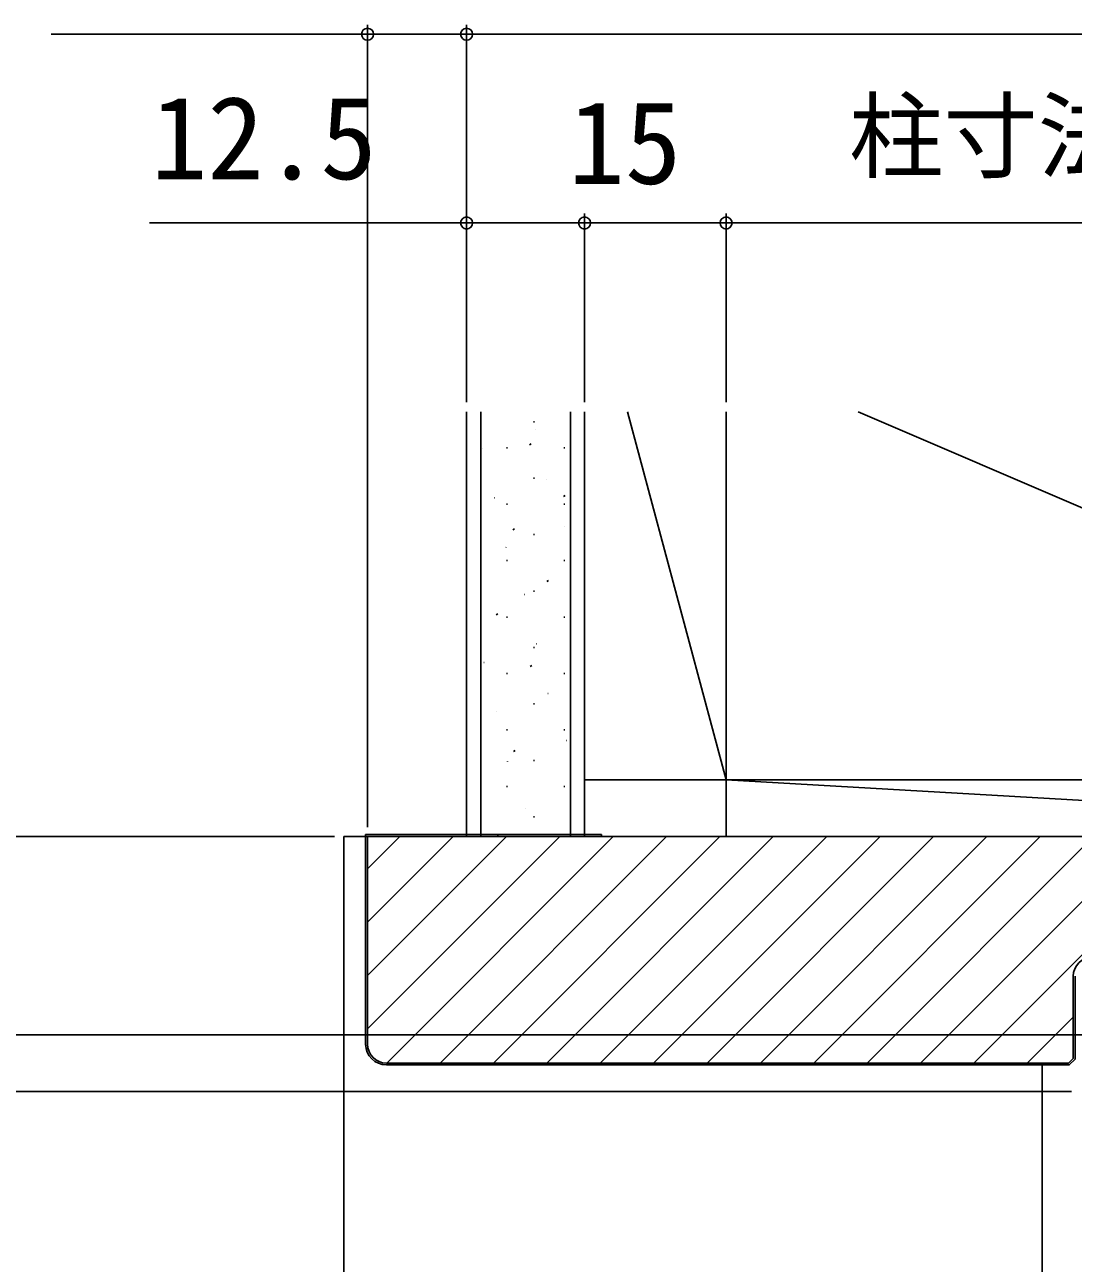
# Model space of a CAD drawing. Units: millimetres, scale not verified. Extents: x -525 to 525, y -783 to 779.
# Drawn here: x -412.8 to -301.7, y 455.5 to 586.7 of the extents above; entities that cross this region are included whole.
import ezdxf
from ezdxf.enums import TextEntityAlignment as Align

# ---------------------------------------------------------------- set-up
doc = ezdxf.new("R2010")
doc.units = ezdxf.units.MM
doc.header["$LTSCALE"] = 4
for name, color, linetype in [('0-5_YKK_12', 2, 'Continuous'), ('0-8_YKK_D', 6, 'Continuous'), ('0-A_YSS_K', 3, 'Continuous'), ('0-B_YSS_KE', 3, 'Continuous')]:
    doc.layers.add(name, color=color, linetype=linetype)
doc.styles.add('ＭＳ ゴシック', font='')
doc.styles.get('ＭＳ ゴシック').set_extended_font_data('MS Gothic')

msp = doc.modelspace()

# ---------------------------------------------------------------- linework, layer by layer
at = {"layer": '0-5_YKK_12'}
for p, q in [((-378.999, 500.7), (-192.999, 500.7)), ((-378.999, 330.7), (-378.999, 500.7)), ((-304.999, 330.7), (-304.999, 476.7))]:
    msp.add_line(p, q, dxfattribs=at)
at = {"layer": '0-8_YKK_D'}
for p, q in [((-376.499, 501.7), (-376.499, 586.7)), ((-365.999, 546.7), (-365.999, 586.7)), ((-365.999, 546.7), (-365.999, 586.7)), ((-365.999, 585.7), (-205.999, 585.7)), ((-399.615, 565.7), (-365.999, 565.7)), ((-365.999, 546.7), (-365.999, 566.7)), ((-365.999, 565.7), (-353.499, 565.7)), ((-353.499, 546.7), (-353.499, 566.7)), ((-353.499, 546.7), (-353.499, 566.7)), ((-353.499, 565.7), (-338.499, 565.7)), ((-338.499, 546.7), (-338.499, 566.7)), ((-338.499, 546.7), (-338.499, 566.7)), ((-338.499, 565.7), (-233.499, 565.7)), ((-379.999, 500.7), (-454.999, 500.7)), ((-297.999, 479.7), (-454.999, 479.7)), ((-297.999, 479.7), (-454.999, 479.7)), ((-297.999, 479.7), (-429.999, 479.7)), ((-301.899, 473.7), (-429.999, 473.7))]:
    msp.add_line(p, q, dxfattribs=at)
msp.add_lwpolyline([(-365.999, 585.7), (-376.499, 585.7), (-410.049, 585.7)], dxfattribs=at)
for centre in [(-376.499, 585.7), (-365.999, 585.7), (-365.999, 585.7), (-365.999, 565.7), (-353.499, 565.7), (-353.499, 565.7), (-338.499, 565.7), (-338.499, 565.7)]:
    msp.add_circle(centre, 0.637, dxfattribs=at)
at = {"layer": '0-A_YSS_K'}
for p, q in [((-365.999, 500.7), (-365.999, 545.7)), ((-364.499, 545.7), (-364.499, 500.7)), ((-358.919, 544.642), (-358.819, 544.642)), ((-354.999, 500.7), (-354.999, 545.7)), ((-353.499, 545.7), (-353.499, 500.7)), ((-338.499, 545.7), (-338.499, 500.7)), ((-233.499, 506.7), (-324.499, 545.7)), ((-358.742, 543.793), (-358.723, 543.8)), ((-361.769, 541.892), (-361.669, 541.892)), ((-359.321, 542.183), (-359.155, 542.293)), ((-355.689, 541.892), (-355.589, 541.892)), ((-364.323, 541.817), (-364.304, 541.823)), ((-358.919, 538.662), (-358.819, 538.662)), ((-357.545, 538.535), (-357.526, 538.542)), ((-355.712, 536.736), (-355.545, 536.847)), ((-363.031, 536.592), (-363.012, 536.599)), ((-361.769, 535.912), (-361.669, 535.912)), ((-355.689, 535.912), (-355.589, 535.912)), ((-361.09, 533.176), (-360.923, 533.287)), ((-355.593, 533.544), (-355.574, 533.551)), ((-358.919, 532.682), (-358.819, 532.682)), ((-361.833, 531.335), (-361.814, 531.341)), ((-361.769, 529.932), (-361.669, 529.932)), ((-355.689, 529.932), (-355.589, 529.932)), ((-357.481, 527.73), (-357.314, 527.84)), ((-359.881, 526.344), (-359.862, 526.351)), ((-358.919, 526.702), (-358.819, 526.702)), ((-362.859, 524.17), (-362.692, 524.28)), ((-361.769, 523.952), (-361.669, 523.952)), ((-355.689, 523.952), (-355.589, 523.952)), ((-358.589, 521.12), (-358.57, 521.126)), ((-358.919, 520.722), (-358.819, 520.722)), ((-364.169, 519.143), (-364.151, 519.15)), ((-359.249, 518.723), (-359.083, 518.834)), ((-361.769, 517.972), (-361.669, 517.972)), ((-355.689, 517.972), (-355.589, 517.972)), ((-357.391, 515.862), (-357.372, 515.869)), ((-364.499, 515.249), (-364.461, 515.274)), ((-358.919, 514.742), (-358.819, 514.742)), ((-362.877, 513.919), (-362.859, 513.926)), ((-361.769, 511.992), (-361.669, 511.992)), ((-355.689, 511.992), (-355.589, 511.992)), ((-355.439, 510.871), (-355.42, 510.878)), ((-361.018, 509.717), (-360.851, 509.827)), ((-361.68, 508.661), (-361.661, 508.668)), ((-358.919, 508.762), (-358.819, 508.762)), ((-233.499, 506.7), (-338.499, 506.7)), ((-338.499, 506.7), (-233.499, 500.7)), ((-361.769, 506.012), (-361.669, 506.012)), ((-355.689, 506.012), (-355.589, 506.012)), ((-359.728, 503.671), (-359.709, 503.677)), ((-358.919, 502.782), (-358.819, 502.782)), ((-376.499, 497.287), (-373.086, 500.7)), ((-376.499, 491.63), (-367.429, 500.7)), ((-376.499, 485.974), (-361.772, 500.7)), ((-376.499, 480.317), (-356.116, 500.7)), ((-374.459, 476.7), (-350.459, 500.7)), ((-368.802, 476.7), (-344.802, 500.7)), ((-365.999, 500.7), (-205.999, 500.7)), ((-363.145, 476.7), (-339.145, 500.7)), ((-362.787, 500.711), (-362.62, 500.821)), ((-357.488, 476.7), (-333.488, 500.7)), ((-351.831, 476.7), (-327.831, 500.7)), ((-346.175, 476.7), (-322.175, 500.7)), ((-340.518, 476.7), (-316.518, 500.7)), ((-334.861, 476.7), (-310.861, 500.7)), ((-329.204, 476.7), (-305.204, 500.7)), ((-323.547, 476.7), (-299.547, 500.7)), ((-317.89, 476.7), (-293.89, 500.7)), ((-312.233, 476.7), (-288.233, 500.7)), ((-306.577, 476.7), (-301.699, 481.578))]:
    msp.add_line(p, q, dxfattribs=at)
msp.add_lwpolyline([(-353.499, 506.7), (-338.499, 506.7), (-348.949, 545.7)], dxfattribs=at)
at = {"layer": '0-B_YSS_KE'}
msp.add_line((-351.699, 500.9), (-351.699, 500.7), dxfattribs=at)
for points in [[(-376.699, 478.7), (-376.699, 500.9), (-351.699, 500.9)], [(-195.499, 500.7), (-376.499, 500.7), (-376.499, 478.7)], [(-374.499, 476.7), (-302.199, 476.7), (-301.699, 477.2), (-301.699, 485.9)], [(-301.499, 485.9), (-301.499, 477.118), (-302.116, 476.5), (-374.499, 476.5)]]:
    msp.add_lwpolyline(points, dxfattribs=at)
for centre, radius, start, end in [((-299.699, 485.9), 2, 90.00001, 179.99999), ((-374.499, 478.7), 2.2, 180.00001, 269.99999), ((-374.499, 478.7), 2, 180.00001, 269.99999)]:
    msp.add_arc(centre, radius, start, end, dxfattribs=at)

# ---------------------------------------------------------------- texts
at = {"layer": '0-8_YKK_D', "style": 'ＭＳ ゴシック'}
for s, height, p in [('12.5', 8.798, (-399.456, 567.7)), ('柱寸法【105】', 7.331, (-325.46, 569.064)), ('15', 8.798, (-355.204, 567.2))]:
    msp.add_text(s, height=height, dxfattribs=at).set_placement(p, align=Align.BOTTOM_LEFT)

doc.saveas('drawing.dxf')
